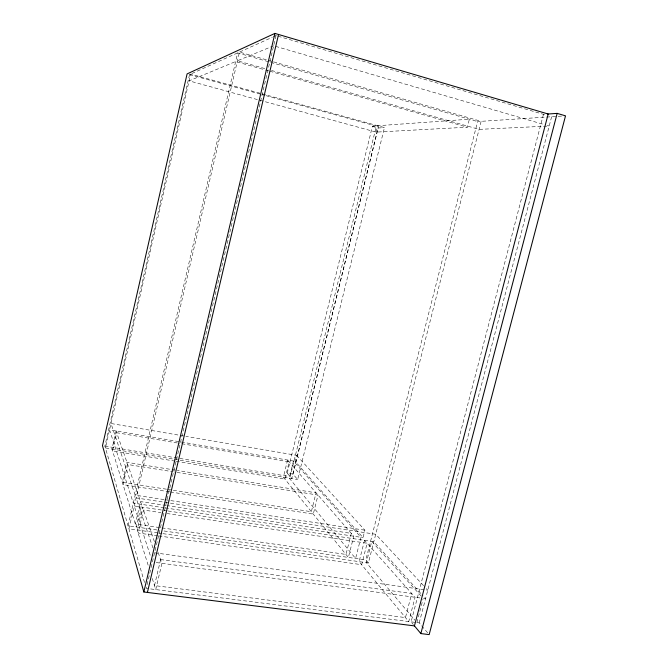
<?xml version="1.0" encoding="UTF-8"?>
<svg xmlns="http://www.w3.org/2000/svg" width="668" height="668" viewBox="0 0 668 668"><rect width="100%" height="100%" fill="white"/><g stroke="black" fill="none" stroke-linecap="round" stroke-linejoin="round"><path stroke-width="0.5" stroke-dasharray="3.34 2.5" d="M144.513 582.479L104.893 446.09L189.528 74.591L272.277 37.291M276.026 35.604L146.225 588.374L419.22 622.877L429.165 634.6M287.24 473.128L372.377 126.411L378.547 125.976L291.774 478.572L287.24 473.128L293.018 474.088L297.644 479.54L384.451 127.605L190.631 74.09L105.427 447.936L173.538 459.133M296.617 455.342L364.903 530.192L363.016 537.606L295.139 461.337L296.617 455.342L185.863 436.346M376.134 132.114L377.696 125.743L469.37 119.196L467.341 127.204L376.134 132.114L189.086 80.861L235.637 61.548L264.72 69.789M293.018 474.088L378.188 128.014L384.451 127.605M273.554 61.857L481.144 121.326L368.394 562.957L365.822 559.926L477.603 121.559L564.527 115.906M543.46 114.337L411.087 621.85L413.333 624.538M416.899 622.584L422.961 599.371M419.22 622.877L551.626 116.75L549.63 116.157M273.22 36.874L278.539 34.469M273.638 45.775L237.432 60.796L265.513 68.762M156.212 562.556L422.452 598.261M423.487 598.403L425.549 598.678L422.051 594.829M154.584 552.803L427.77 590.178L424.255 586.404M157.823 532.922L128.924 528.797L239.453 52.087L272.544 61.565M158.85 533.064L161.948 533.507M162.984 533.657L368.394 562.957M157.69 535.778L138.117 533.006L143.47 510.026L160.988 512.632M158.717 535.92L361.672 564.702L367.133 543.251L167.175 513.55M156.88 529.949L128.056 525.816L237.641 52.906L477.603 121.559M164.052 530.985L365.822 559.926M167.15 510.861L134.218 505.943L150.818 557.129M168.152 511.003L373.813 541.715L421.349 594.061M166.248 505.476L140.547 501.601L135.328 524.063L345.974 554.44L351.301 533.39L167.276 505.634M164.211 507.772L133.316 503.138L109.552 429.85L295.139 461.337M165.205 507.922L363.016 537.606M164.002 499.572L135.153 495.172L110.997 423.504L184.836 436.171M165.038 499.731L364.903 530.192M169.33 491.815L123.054 484.642L127.697 464.494L172.962 471.767M170.357 491.974L313.284 514.101L318.01 495.088L173.989 471.934M166.507 489.201L122.336 482.338L126.945 462.314L176.277 470.28M167.534 489.36L311.346 511.721L316.048 492.825L177.304 470.439M104.893 446.09L290.171 476.651L376.36 126.127L265.864 95.649M174.406 459.275L297.644 479.54M175.141 461.137L112.541 450.875L116.691 432.714L177.262 442.959M176.168 461.304L284.935 479.14L289.169 461.897L178.289 443.135M372.377 126.411L378.188 128.014M189.528 74.591L260.846 94.263M261.848 94.539L264.862 95.374M271.525 70.474L479.09 129.375L549.205 126.027L547.201 125.442M265.73 70.073L268.736 70.925M269.738 71.209L467.341 127.204M275.642 46.359L543.193 124.273M278.03 36.189L545.639 114.979M423.545 585.652L375.717 534.266L136.08 497.919L152.93 547.902M421.141 596.056L371.759 541.406L366.34 562.656L414.903 620.213M154.417 541.648L142.476 507.171L137.174 529.975L148.622 566.723M158.166 552.486L161.923 563.324L155.736 589.568L152.02 577.653M116.082 430.952L111.957 449.013L136.247 526.994L141.507 504.365L116.082 430.952M160.621 559.567L154.492 585.585L405.468 617.583L411.738 593.501L160.621 559.567M287.566 460.052L283.366 477.194L348.387 557.421L353.756 536.22L287.566 460.052M293.461 461.054L289.252 478.163L355.593 558.456L360.962 537.297L293.461 461.054M364.544 540.328L359.125 561.629L408.758 621.549L415.087 597.275L364.544 540.328"/><path stroke-width="1" d="M143.837 591.982L274.915 33.4L548.178 114.011L414.452 625.891L143.837 591.982L102.48 445.698L187.082 73.914L274.915 33.4M147.411 592.433L278.539 34.469M420.857 633.581L557.17 113.376L565.52 115.848L429.165 634.6L420.857 633.581L414.344 625.757M547.376 114.061L557.17 113.376"/></g></svg>
